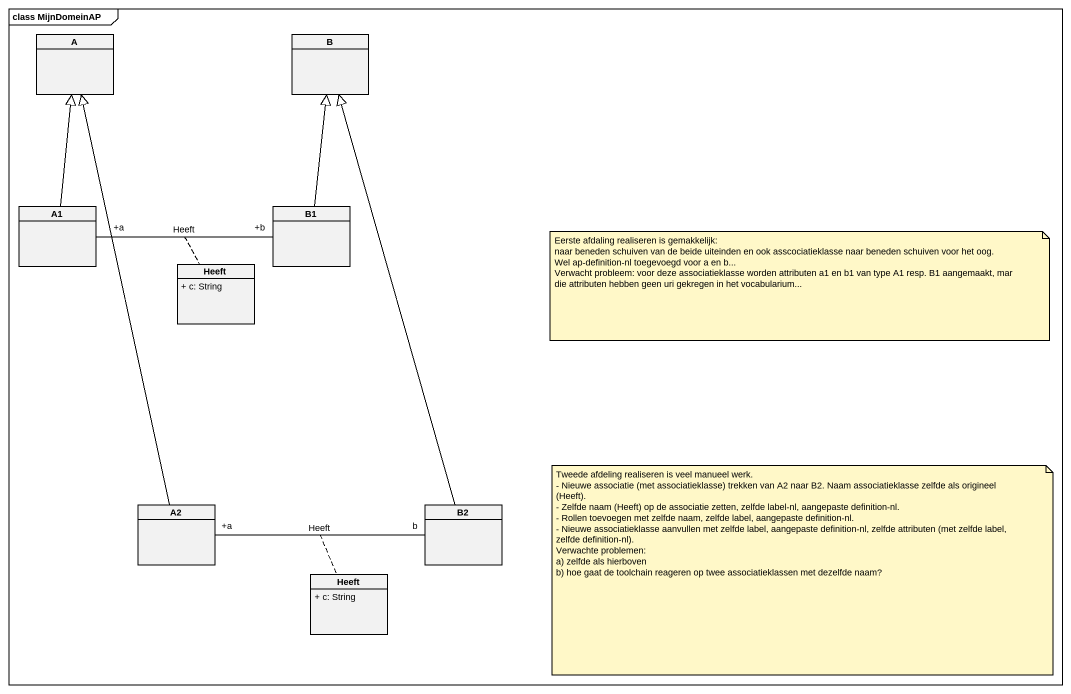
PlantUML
@startuml
mainframe class MijnDomeinAP
hide circle
hide empty members
skinparam classAttributeIconSize 0
class A
class B
class A1
class B1
class Heeft {
  + c: String
}
class A2
class B2
class "Heeft" as Heeft_2 {
  + c: String
}
A1 -up-|> A
A1 "+a" -right- "+b" B1 : Heeft
(A1, B1) .. Heeft
B1 -up-|> B
A2 -up-|> A
A2 "+a" -right- "b" B2 : Heeft
(A2, B2) .. Heeft_2
B2 -up-|> B
note as N1
  Eerste afdaling realiseren is gemakkelijk:
  naar beneden schuiven van de beide uiteinden en ook asscociatieklasse naar beneden schuiven voor het oog.
  Wel ap-definition-nl toegevoegd voor a en b...
  Verwacht probleem: voor deze associatieklasse worden attributen a1 en b1 van type A1 resp. B1 aangemaakt, mar die attributen hebben geen uri gekregen in het vocabularium...
end note
note as N2
  Tweede afdeling realiseren is veel manueel werk.
  - Nieuwe associatie (met associatieklasse) trekken van A2 naar B2. Naam associatieklasse zelfde als origineel (Heeft).
  - Zelfde naam (Heeft) op de associatie zetten, zelfde label-nl, aangepaste definition-nl.
  - Rollen toevoegen met zelfde naam, zelfde label, aangepaste definition-nl.
  - Nieuwe associatieklasse aanvullen met zelfde label, aangepaste definition-nl, zelfde attributen (met zelfde label, zelfde definition-nl).
  Verwachte problemen:
  a) zelfde als hierboven
  b) hoe gaat de toolchain reageren op twee associatieklassen met dezelfde naam?
end note
@enduml
